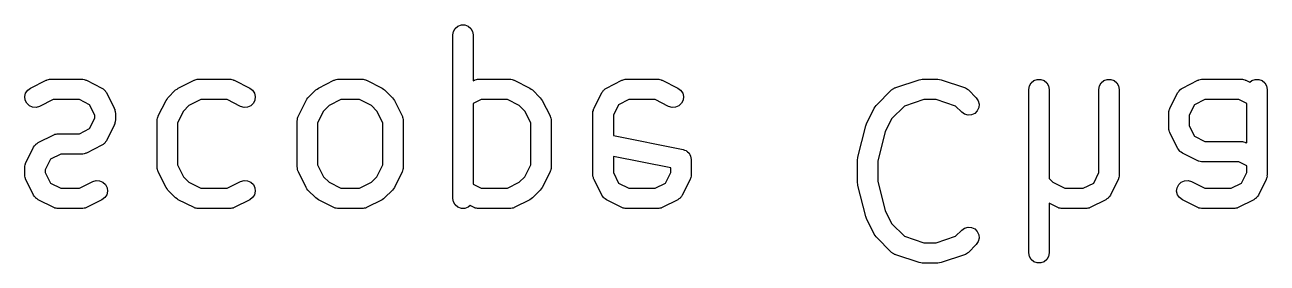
# Model space of a CAD drawing. Extents: x 91.3 to 189.8, y -113.5 to -60.4.
# Drawn here: x 163.01 to 169.09, y -86.04 to -84.87 of the extents above; entities that cross this region are included whole.
import ezdxf

# ---------------------------------------------------------------- set-up
doc = ezdxf.new("R2010")
doc.units = 0
doc.header["$MEASUREMENT"] = 0
doc.layers.add('BLACK', color=7, linetype='CONTINUOUS')

msp = doc.modelspace()

# ---------------------------------------------------------------- linework, layer by layer
at = {"layer": 'Black'}
for p, q in [((165.109, -84.9043), (165.118, -84.8893)), ((165.118, -84.8893), (165.131, -84.8781)), ((165.131, -84.8781), (165.148, -84.8722)), ((165.148, -84.8722), (165.165, -84.8722)), ((165.165, -84.8722), (165.181, -84.8781)), ((165.181, -84.8781), (165.194, -84.8893)), ((165.194, -84.8893), (165.203, -84.9043)), ((165.106, -84.9214), (165.109, -84.9043)), ((165.106, -85.7214), (165.106, -84.9214)), ((165.203, -84.9043), (165.206, -84.9214)), ((165.206, -84.9214), (165.206, -85.1453)), ((163.015, -85.2063), (163.025, -85.1918)), ((163.025, -85.1918), (163.039, -85.1815)), ((163.039, -85.1815), (163.115, -85.1434)), ((163.115, -85.1434), (163.118, -85.1426)), ((163.118, -85.1426), (163.12, -85.1411)), ((163.12, -85.1411), (163.126, -85.1401)), ((163.126, -85.1401), (163.131, -85.1384)), ((163.131, -85.1384), (163.134, -85.1386)), ((163.134, -85.1386), (163.137, -85.1381)), ((163.137, -85.1381), (163.29, -85.1381)), ((163.29, -85.1381), (163.292, -85.1386)), ((163.292, -85.1386), (163.295, -85.1384)), ((163.295, -85.1384), (163.301, -85.1401)), ((163.301, -85.1401), (163.307, -85.1411)), ((163.307, -85.1411), (163.309, -85.1426)), ((163.309, -85.1426), (163.312, -85.1434)), ((163.312, -85.1434), (163.388, -85.1815)), ((163.388, -85.1815), (163.394, -85.1858)), ((163.394, -85.1858), (163.4, -85.1899)), ((163.4, -85.1899), (163.401, -85.191)), ((163.401, -85.191), (163.402, -85.1918)), ((163.402, -85.1918), (163.406, -85.1979)), ((163.711, -85.2289), (163.749, -85.1908)), ((163.749, -85.1908), (163.756, -85.1862)), ((163.756, -85.1862), (163.762, -85.1815)), ((163.762, -85.1815), (163.839, -85.1434)), ((163.839, -85.1434), (163.841, -85.1426)), ((163.841, -85.1426), (163.844, -85.1411)), ((163.844, -85.1411), (163.85, -85.1401)), ((163.85, -85.1401), (163.855, -85.1384)), ((163.855, -85.1384), (163.858, -85.1386)), ((163.858, -85.1386), (163.861, -85.1381)), ((163.861, -85.1381), (164.013, -85.1381)), ((164.013, -85.1381), (164.016, -85.1386)), ((164.016, -85.1386), (164.019, -85.1384)), ((164.019, -85.1384), (164.025, -85.1401)), ((164.025, -85.1401), (164.03, -85.1411)), ((164.03, -85.1411), (164.033, -85.1426)), ((164.033, -85.1426), (164.036, -85.1434)), ((164.036, -85.1434), (164.112, -85.1815)), ((164.112, -85.1815), (164.126, -85.1918)), ((164.126, -85.1918), (164.135, -85.2063)), ((164.397, -85.2289), (164.435, -85.1908)), ((164.435, -85.1908), (164.442, -85.1862)), ((164.442, -85.1862), (164.448, -85.1815)), ((164.448, -85.1815), (164.524, -85.1434)), ((164.524, -85.1434), (164.527, -85.1426)), ((164.527, -85.1426), (164.53, -85.1411)), ((164.53, -85.1411), (164.535, -85.1401)), ((164.535, -85.1401), (164.541, -85.1384)), ((164.541, -85.1384), (164.544, -85.1386)), ((164.544, -85.1386), (164.547, -85.1381)), ((164.547, -85.1381), (164.661, -85.1381)), ((164.661, -85.1381), (164.664, -85.1386)), ((164.664, -85.1386), (164.667, -85.1384)), ((164.667, -85.1384), (164.672, -85.1401)), ((164.672, -85.1401), (164.678, -85.1411)), ((164.678, -85.1411), (164.681, -85.1426)), ((164.681, -85.1426), (164.683, -85.1434)), ((164.683, -85.1434), (164.76, -85.1815)), ((164.76, -85.1815), (164.766, -85.1862)), ((164.766, -85.1862), (164.772, -85.1908)), ((164.772, -85.1908), (164.811, -85.2289)), ((165.206, -85.1453), (165.21, -85.1434)), ((165.21, -85.1434), (165.213, -85.1426)), ((165.213, -85.1426), (165.215, -85.1411)), ((165.215, -85.1411), (165.221, -85.1401)), ((165.221, -85.1401), (165.227, -85.1384)), ((165.227, -85.1384), (165.23, -85.1386)), ((165.23, -85.1386), (165.232, -85.1381)), ((165.232, -85.1381), (165.385, -85.1381)), ((165.385, -85.1381), (165.388, -85.1386)), ((165.388, -85.1386), (165.39, -85.1384)), ((165.39, -85.1384), (165.396, -85.1401)), ((165.396, -85.1401), (165.402, -85.1411)), ((165.402, -85.1411), (165.404, -85.1426)), ((165.404, -85.1426), (165.407, -85.1434)), ((165.407, -85.1434), (165.483, -85.1815)), ((165.483, -85.1815), (165.49, -85.1862)), ((165.49, -85.1862), (165.496, -85.1908)), ((165.496, -85.1908), (165.534, -85.2289)), ((165.84, -85.1979), (165.844, -85.1918)), ((165.844, -85.1918), (165.845, -85.191)), ((165.845, -85.191), (165.846, -85.1899)), ((165.846, -85.1899), (165.852, -85.1858)), ((165.852, -85.1858), (165.858, -85.1815)), ((165.858, -85.1815), (165.934, -85.1434)), ((165.934, -85.1434), (165.937, -85.1426)), ((165.937, -85.1426), (165.939, -85.1411)), ((165.939, -85.1411), (165.945, -85.1401)), ((165.945, -85.1401), (165.95, -85.1384)), ((165.95, -85.1384), (165.953, -85.1386)), ((165.953, -85.1386), (165.956, -85.1381)), ((165.956, -85.1381), (166.109, -85.1381)), ((166.109, -85.1381), (166.111, -85.1386)), ((166.111, -85.1386), (166.114, -85.1384)), ((166.114, -85.1384), (166.12, -85.1401)), ((166.12, -85.1401), (166.126, -85.1411)), ((166.126, -85.1411), (166.128, -85.1426)), ((166.128, -85.1426), (166.131, -85.1434)), ((166.131, -85.1434), (166.207, -85.1815)), ((166.207, -85.1815), (166.221, -85.1918)), ((166.221, -85.1918), (166.231, -85.2063)), ((167.178, -85.267), (167.254, -85.1908)), ((167.254, -85.1908), (167.257, -85.1892)), ((167.257, -85.1892), (167.258, -85.187)), ((167.258, -85.187), (167.264, -85.1842)), ((167.264, -85.1842), (167.268, -85.1809)), ((167.268, -85.1809), (167.271, -85.1801)), ((167.271, -85.1801), (167.274, -85.1788)), ((167.274, -85.1788), (167.388, -85.1407)), ((167.388, -85.1407), (167.396, -85.1395)), ((167.396, -85.1395), (167.404, -85.1381)), ((167.404, -85.1381), (167.48, -85.1381)), ((167.48, -85.1381), (167.488, -85.1395)), ((167.488, -85.1395), (167.496, -85.1407)), ((167.496, -85.1407), (167.61, -85.1788)), ((167.61, -85.1788), (167.613, -85.1801)), ((167.613, -85.1801), (167.615, -85.1809)), ((167.615, -85.1809), (167.62, -85.1842)), ((167.62, -85.1842), (167.625, -85.187)), ((167.625, -85.187), (167.627, -85.1892)), ((167.627, -85.1892), (167.63, -85.1908)), ((167.63, -85.1908), (167.668, -85.2289)), ((167.925, -85.1881), (167.928, -85.171)), ((167.925, -85.9881), (167.925, -85.1881)), ((167.928, -85.171), (167.937, -85.156)), ((167.937, -85.156), (167.95, -85.1448)), ((167.95, -85.1448), (167.967, -85.1389)), ((167.967, -85.1389), (167.984, -85.1389)), ((167.984, -85.1389), (168, -85.1448)), ((168, -85.1448), (168.014, -85.156)), ((168.014, -85.156), (168.022, -85.171)), ((168.022, -85.171), (168.025, -85.1881)), ((168.025, -85.1881), (168.025, -85.6245)), ((168.268, -85.1881), (168.271, -85.171)), ((168.268, -85.5953), (168.268, -85.1881)), ((168.271, -85.171), (168.28, -85.156)), ((168.28, -85.156), (168.293, -85.1448)), ((168.293, -85.1448), (168.309, -85.1389)), ((168.309, -85.1389), (168.327, -85.1389)), ((168.327, -85.1389), (168.343, -85.1448)), ((168.343, -85.1448), (168.356, -85.156)), ((168.356, -85.156), (168.365, -85.171)), ((168.365, -85.171), (168.368, -85.1881)), ((168.368, -85.1881), (168.368, -85.6071)), ((168.659, -85.1979), (168.663, -85.1918)), ((168.663, -85.1918), (168.664, -85.191)), ((168.664, -85.191), (168.665, -85.1899)), ((168.665, -85.1899), (168.671, -85.1858)), ((168.671, -85.1858), (168.677, -85.1815)), ((168.677, -85.1815), (168.753, -85.1434)), ((168.753, -85.1434), (168.756, -85.1426)), ((168.756, -85.1426), (168.758, -85.1411)), ((168.758, -85.1411), (168.764, -85.1401)), ((168.764, -85.1401), (168.77, -85.1384)), ((168.77, -85.1384), (168.772, -85.1386)), ((168.772, -85.1386), (168.775, -85.1381)), ((168.775, -85.1381), (168.966, -85.1381)), ((168.966, -85.1381), (168.969, -85.1386)), ((168.969, -85.1386), (168.971, -85.1384)), ((168.971, -85.1384), (168.977, -85.1401)), ((168.977, -85.1401), (168.983, -85.1411)), ((168.983, -85.1411), (168.985, -85.1426)), ((168.985, -85.1426), (168.988, -85.1434)), ((168.988, -85.1434), (169.007, -85.1529)), ((169.007, -85.1529), (169.017, -85.1448)), ((169.017, -85.1448), (169.033, -85.1389)), ((169.033, -85.1389), (169.051, -85.1389)), ((169.051, -85.1389), (169.067, -85.1448)), ((169.067, -85.1448), (169.08, -85.156)), ((169.08, -85.156), (169.089, -85.171)), ((169.089, -85.171), (169.092, -85.1881)), ((169.092, -85.1881), (169.092, -85.6071)), ((163.011, -85.2232), (163.015, -85.2063)), ((163.013, -85.2404), (163.011, -85.2232)), ((163.021, -85.256), (163.013, -85.2404)), ((163.149, -85.2381), (163.083, -85.2709)), ((163.278, -85.2381), (163.149, -85.2381)), ((163.328, -85.2635), (163.278, -85.2381)), ((163.406, -85.1979), (163.41, -85.2038)), ((163.41, -85.2038), (163.449, -85.28)), ((163.664, -85.3181), (163.702, -85.2419)), ((163.702, -85.2419), (163.707, -85.2355)), ((163.707, -85.2355), (163.711, -85.2289)), ((163.873, -85.2381), (163.814, -85.2673)), ((164.002, -85.2381), (163.873, -85.2381)), ((164.067, -85.2709), (164.002, -85.2381)), ((164.137, -85.2404), (164.13, -85.256)), ((164.135, -85.2063), (164.139, -85.2232)), ((164.139, -85.2232), (164.137, -85.2404)), ((164.35, -85.3181), (164.388, -85.2419)), ((164.388, -85.2419), (164.392, -85.2355)), ((164.392, -85.2355), (164.397, -85.2289)), ((164.558, -85.2381), (164.5, -85.2673)), ((164.649, -85.2381), (164.558, -85.2381)), ((164.708, -85.2673), (164.649, -85.2381)), ((164.811, -85.2289), (164.815, -85.2355)), ((164.815, -85.2355), (164.82, -85.2419)), ((164.82, -85.2419), (164.858, -85.3181)), ((165.244, -85.2381), (165.206, -85.2571)), ((165.373, -85.2381), (165.244, -85.2381)), ((165.431, -85.2673), (165.373, -85.2381)), ((165.534, -85.2289), (165.539, -85.2355)), ((165.539, -85.2355), (165.544, -85.2419)), ((165.544, -85.2419), (165.582, -85.3181)), ((165.797, -85.28), (165.835, -85.2038)), ((165.835, -85.2038), (165.84, -85.1979)), ((165.968, -85.2381), (165.917, -85.2635)), ((166.097, -85.2381), (165.968, -85.2381)), ((166.162, -85.2709), (166.097, -85.2381)), ((166.233, -85.2404), (166.225, -85.256)), ((166.231, -85.2063), (166.235, -85.2232)), ((166.235, -85.2232), (166.233, -85.2404)), ((167.412, -85.2381), (167.317, -85.2699)), ((167.472, -85.2381), (167.412, -85.2381)), ((167.567, -85.2699), (167.472, -85.2381)), ((167.668, -85.2289), (167.678, -85.2432)), ((167.678, -85.2432), (167.682, -85.2599)), ((168.616, -85.28), (168.654, -85.2038)), ((168.654, -85.2038), (168.659, -85.1979)), ((168.787, -85.2381), (168.736, -85.2635)), ((168.954, -85.2381), (168.787, -85.2381)), ((168.992, -85.2571), (168.954, -85.2381)), ((163.033, -85.2679), (163.021, -85.256)), ((163.049, -85.2748), (163.033, -85.2679)), ((163.067, -85.2759), (163.049, -85.2748)), ((163.083, -85.2709), (163.067, -85.2759)), ((163.354, -85.3142), (163.328, -85.2635)), ((163.354, -85.3287), (163.354, -85.3142)), ((163.449, -85.28), (163.449, -85.2828)), ((163.449, -85.2828), (163.451, -85.2853)), ((163.451, -85.2853), (163.452, -85.291)), ((163.452, -85.291), (163.453, -85.2967)), ((163.453, -85.2967), (163.453, -85.2995)), ((163.453, -85.2995), (163.454, -85.3024)), ((163.454, -85.3024), (163.454, -85.3405)), ((163.788, -85.2939), (163.759, -85.3523)), ((163.814, -85.2673), (163.788, -85.2939)), ((164.084, -85.2759), (164.067, -85.2709)), ((164.101, -85.2748), (164.084, -85.2759)), ((164.117, -85.2679), (164.101, -85.2748)), ((164.13, -85.256), (164.117, -85.2679)), ((164.473, -85.2939), (164.444, -85.3523)), ((164.5, -85.2673), (164.473, -85.2939)), ((164.734, -85.2939), (164.708, -85.2673)), ((164.763, -85.3523), (164.734, -85.2939)), ((165.206, -85.2571), (165.206, -85.6524)), ((165.458, -85.2939), (165.431, -85.2673)), ((165.487, -85.3523), (165.458, -85.2939)), ((165.792, -85.2967), (165.794, -85.2911)), ((165.792, -85.2995), (165.792, -85.2967)), ((165.792, -85.3024), (165.792, -85.2995)), ((165.792, -85.6071), (165.792, -85.3024)), ((165.794, -85.2911), (165.795, -85.2853)), ((165.795, -85.2853), (165.796, -85.2828)), ((165.796, -85.2828), (165.797, -85.28)), ((165.917, -85.2635), (165.892, -85.3142)), ((165.892, -85.3142), (165.892, -85.4138)), ((166.179, -85.2759), (166.162, -85.2709)), ((166.196, -85.2748), (166.179, -85.2759)), ((166.212, -85.2679), (166.196, -85.2748)), ((166.225, -85.256), (166.212, -85.2679)), ((167.131, -85.3562), (167.169, -85.28)), ((167.169, -85.28), (167.173, -85.2736)), ((167.173, -85.2736), (167.178, -85.267)), ((167.317, -85.2699), (167.254, -85.332)), ((167.597, -85.2996), (167.567, -85.2699)), ((167.611, -85.3096), (167.597, -85.2996)), ((167.628, -85.3141), (167.611, -85.3096)), ((167.645, -85.3126), (167.628, -85.3141)), ((167.661, -85.3052), (167.645, -85.3126)), ((167.673, -85.293), (167.661, -85.3052)), ((167.681, -85.2772), (167.673, -85.293)), ((167.682, -85.2599), (167.681, -85.2772)), ((168.611, -85.2967), (168.613, -85.2911)), ((168.611, -85.2995), (168.611, -85.2967)), ((168.611, -85.3024), (168.611, -85.2995)), ((168.611, -85.3786), (168.611, -85.3024)), ((168.613, -85.2911), (168.614, -85.2853)), ((168.614, -85.2853), (168.615, -85.2828)), ((168.615, -85.2828), (168.616, -85.28)), ((168.736, -85.2635), (168.711, -85.3142)), ((168.711, -85.3142), (168.711, -85.3668)), ((168.992, -85.4501), (168.992, -85.2571)), ((163.328, -85.3794), (163.354, -85.3287)), ((163.449, -85.3628), (163.41, -85.439)), ((163.451, -85.3576), (163.449, -85.3601)), ((163.449, -85.3601), (163.449, -85.3628)), ((163.452, -85.3518), (163.451, -85.3576)), ((163.453, -85.3462), (163.452, -85.3518)), ((163.454, -85.3405), (163.453, -85.3433)), ((163.453, -85.3433), (163.453, -85.3462)), ((163.659, -85.3348), (163.661, -85.3291)), ((163.659, -85.3376), (163.659, -85.3348)), ((163.659, -85.3405), (163.659, -85.3376)), ((163.659, -85.569), (163.659, -85.3405)), ((163.661, -85.3291), (163.662, -85.3234)), ((163.662, -85.3234), (163.663, -85.3209)), ((163.663, -85.3209), (163.664, -85.3181)), ((163.759, -85.3523), (163.759, -85.5572)), ((164.344, -85.3405), (164.345, -85.3376)), ((164.344, -85.569), (164.344, -85.3405)), ((164.345, -85.3348), (164.346, -85.3291)), ((164.345, -85.3376), (164.345, -85.3348)), ((164.346, -85.3291), (164.347, -85.3234)), ((164.347, -85.3234), (164.349, -85.3209)), ((164.349, -85.3209), (164.35, -85.3181)), ((164.444, -85.3523), (164.444, -85.5572)), ((164.763, -85.5572), (164.763, -85.3523)), ((164.858, -85.3181), (164.859, -85.3209)), ((164.859, -85.3209), (164.86, -85.3234)), ((164.86, -85.3234), (164.861, -85.3291)), ((164.861, -85.3291), (164.863, -85.3348)), ((164.863, -85.3348), (164.863, -85.3376)), ((164.863, -85.3376), (164.863, -85.3405)), ((164.863, -85.3405), (164.863, -85.569)), ((165.487, -85.5572), (165.487, -85.3523)), ((165.582, -85.3181), (165.583, -85.3209)), ((165.583, -85.3209), (165.584, -85.3234)), ((165.584, -85.3234), (165.585, -85.3291)), ((165.585, -85.3291), (165.587, -85.3348)), ((165.587, -85.3348), (165.587, -85.3376)), ((165.587, -85.3376), (165.587, -85.3405)), ((165.587, -85.3405), (165.587, -85.569)), ((167.089, -85.5188), (167.127, -85.3664)), ((167.127, -85.3664), (167.129, -85.3614)), ((167.129, -85.3614), (167.131, -85.3562)), ((167.254, -85.332), (167.222, -85.396)), ((168.711, -85.3668), (168.736, -85.4175)), ((163.077, -85.4481), (163.153, -85.41)), ((163.153, -85.41), (163.156, -85.4092)), ((163.156, -85.4092), (163.158, -85.4078)), ((163.158, -85.4078), (163.164, -85.4068)), ((163.164, -85.4068), (163.17, -85.4051)), ((163.17, -85.4051), (163.172, -85.4053)), ((163.172, -85.4053), (163.175, -85.4048)), ((163.175, -85.4048), (163.278, -85.4048)), ((163.278, -85.4048), (163.328, -85.3794)), ((165.892, -85.4138), (166.233, -85.4819)), ((167.222, -85.396), (167.187, -85.5371)), ((168.611, -85.3814), (168.611, -85.3786)), ((168.611, -85.3843), (168.611, -85.3814)), ((168.613, -85.3899), (168.611, -85.3843)), ((168.614, -85.3957), (168.613, -85.3899)), ((168.615, -85.3982), (168.614, -85.3957)), ((168.616, -85.4009), (168.615, -85.3982)), ((168.654, -85.4771), (168.616, -85.4009)), ((168.736, -85.4175), (168.787, -85.4429)), ((163.016, -85.5467), (163.054, -85.4705)), ((163.054, -85.4705), (163.059, -85.4646)), ((163.059, -85.4646), (163.063, -85.4585)), ((163.063, -85.4585), (163.064, -85.4577)), ((163.064, -85.4577), (163.065, -85.4565)), ((163.065, -85.4565), (163.071, -85.4525)), ((163.071, -85.4525), (163.077, -85.4481)), ((163.388, -85.4614), (163.312, -85.4995)), ((163.394, -85.457), (163.388, -85.4614)), ((163.4, -85.453), (163.394, -85.457)), ((163.401, -85.4519), (163.4, -85.453)), ((163.402, -85.451), (163.401, -85.4519)), ((163.406, -85.4449), (163.402, -85.451)), ((163.41, -85.439), (163.406, -85.4449)), ((166.233, -85.4819), (166.24, -85.4849)), ((166.24, -85.4849), (166.248, -85.4877)), ((166.248, -85.4877), (166.248, -85.488)), ((166.248, -85.488), (166.249, -85.4882)), ((166.249, -85.4882), (166.255, -85.4936)), ((166.255, -85.4936), (166.261, -85.4988)), ((166.261, -85.4988), (166.261, -85.4993)), ((168.659, -85.483), (168.654, -85.4771)), ((168.663, -85.4891), (168.659, -85.483)), ((168.664, -85.49), (168.663, -85.4891)), ((168.665, -85.4911), (168.664, -85.49)), ((168.671, -85.4951), (168.665, -85.4911)), ((168.677, -85.4995), (168.671, -85.4951)), ((168.787, -85.4429), (168.966, -85.4429)), ((168.966, -85.4429), (168.969, -85.4434)), ((168.969, -85.4434), (168.971, -85.4432)), ((168.971, -85.4432), (168.977, -85.4449)), ((168.977, -85.4449), (168.983, -85.4459)), ((168.983, -85.4459), (168.985, -85.4473)), ((168.985, -85.4473), (168.988, -85.4481)), ((168.988, -85.4481), (168.992, -85.4501)), ((163.011, -85.5633), (163.013, -85.5577)), ((163.013, -85.5577), (163.014, -85.5519)), ((163.014, -85.5519), (163.015, -85.5494)), ((163.015, -85.5494), (163.016, -85.5467)), ((163.136, -85.5301), (163.111, -85.5808)), ((163.187, -85.5048), (163.136, -85.5301)), ((163.29, -85.5048), (163.187, -85.5048)), ((163.292, -85.5043), (163.29, -85.5048)), ((163.295, -85.5044), (163.292, -85.5043)), ((163.301, -85.5028), (163.295, -85.5044)), ((163.307, -85.5017), (163.301, -85.5028)), ((163.309, -85.5003), (163.307, -85.5017)), ((163.312, -85.4995), (163.309, -85.5003)), ((163.759, -85.5572), (163.788, -85.6156)), ((164.444, -85.5572), (164.473, -85.6156)), ((164.734, -85.6156), (164.763, -85.5572)), ((165.458, -85.6156), (165.487, -85.5572)), ((166.173, -85.5719), (165.892, -85.5158)), ((165.892, -85.5158), (165.892, -85.5953)), ((166.261, -85.4993), (166.262, -85.4997)), ((166.262, -85.4997), (166.266, -85.5068)), ((166.266, -85.5068), (166.27, -85.5139)), ((166.27, -85.5139), (166.27, -85.5144)), ((166.27, -85.5144), (166.27, -85.5149)), ((166.27, -85.5149), (166.271, -85.5229)), ((166.271, -85.5229), (166.273, -85.531)), ((166.273, -85.531), (166.273, -85.6071)), ((167.087, -85.531), (167.088, -85.5249)), ((167.087, -85.6452), (167.087, -85.531)), ((167.088, -85.5249), (167.089, -85.5188)), ((167.187, -85.5371), (167.187, -85.6391)), ((168.753, -85.5376), (168.677, -85.4995)), ((168.756, -85.5384), (168.753, -85.5376)), ((168.758, -85.5398), (168.756, -85.5384)), ((168.764, -85.5409), (168.758, -85.5398)), ((168.77, -85.5425), (168.764, -85.5409)), ((168.772, -85.5424), (168.77, -85.5425)), ((168.775, -85.5429), (168.772, -85.5424)), ((168.954, -85.5429), (168.775, -85.5429)), ((168.992, -85.5619), (168.954, -85.5429)), ((163.011, -85.5662), (163.011, -85.5633)), ((163.011, -85.569), (163.011, -85.5662)), ((163.011, -85.6071), (163.011, -85.569)), ((163.011, -85.61), (163.011, -85.6071)), ((163.011, -85.6129), (163.011, -85.61)), ((163.013, -85.6185), (163.011, -85.6129)), ((163.014, -85.6242), (163.013, -85.6185)), ((163.111, -85.5808), (163.111, -85.5953)), ((163.111, -85.5953), (163.136, -85.6461)), ((163.659, -85.5719), (163.659, -85.569)), ((163.659, -85.5748), (163.659, -85.5719)), ((163.661, -85.5804), (163.659, -85.5748)), ((163.662, -85.5861), (163.661, -85.5804)), ((163.663, -85.5886), (163.662, -85.5861)), ((163.664, -85.5914), (163.663, -85.5886)), ((163.702, -85.6676), (163.664, -85.5914)), ((163.788, -85.6156), (163.814, -85.6422)), ((164.345, -85.5719), (164.344, -85.569)), ((164.345, -85.5748), (164.345, -85.5719)), ((164.346, -85.5804), (164.345, -85.5748)), ((164.347, -85.5861), (164.346, -85.5804)), ((164.349, -85.5886), (164.347, -85.5861)), ((164.35, -85.5914), (164.349, -85.5886)), ((164.388, -85.6676), (164.35, -85.5914)), ((164.473, -85.6156), (164.5, -85.6422)), ((164.708, -85.6422), (164.734, -85.6156)), ((164.858, -85.5914), (164.82, -85.6676)), ((164.859, -85.5886), (164.858, -85.5914)), ((164.86, -85.5861), (164.859, -85.5886)), ((164.861, -85.5804), (164.86, -85.5861)), ((164.863, -85.5748), (164.861, -85.5804)), ((164.863, -85.569), (164.863, -85.5719)), ((164.863, -85.5719), (164.863, -85.5748)), ((165.431, -85.6422), (165.458, -85.6156)), ((165.582, -85.5914), (165.544, -85.6676)), ((165.583, -85.5886), (165.582, -85.5914)), ((165.584, -85.5861), (165.583, -85.5886)), ((165.585, -85.5804), (165.584, -85.5861)), ((165.587, -85.5748), (165.585, -85.5804)), ((165.587, -85.569), (165.587, -85.5719)), ((165.587, -85.5719), (165.587, -85.5748)), ((165.792, -85.61), (165.792, -85.6071)), ((165.792, -85.6129), (165.792, -85.61)), ((165.794, -85.6185), (165.792, -85.6129)), ((165.795, -85.6242), (165.794, -85.6185)), ((165.892, -85.5953), (165.917, -85.6461)), ((166.147, -85.6461), (166.173, -85.5953)), ((166.173, -85.5953), (166.173, -85.5719)), ((166.271, -85.6185), (166.27, -85.6242)), ((166.273, -85.6129), (166.271, -85.6185)), ((166.273, -85.6071), (166.272, -85.61)), ((166.272, -85.61), (166.273, -85.6129)), ((168.243, -85.6461), (168.268, -85.5953)), ((168.366, -85.6185), (168.365, -85.6242)), ((168.368, -85.6129), (168.366, -85.6185)), ((168.368, -85.6071), (168.368, -85.61)), ((168.368, -85.61), (168.368, -85.6129)), ((168.967, -85.6461), (168.992, -85.5953)), ((168.992, -85.5953), (168.992, -85.5619)), ((169.09, -85.6185), (169.089, -85.6242)), ((169.092, -85.6129), (169.09, -85.6185)), ((169.092, -85.6071), (169.091, -85.61)), ((169.091, -85.61), (169.092, -85.6129)), ((163.015, -85.6267), (163.014, -85.6242)), ((163.016, -85.6295), (163.015, -85.6267)), ((163.054, -85.7057), (163.016, -85.6295)), ((163.136, -85.6461), (163.187, -85.6714)), ((163.187, -85.6714), (163.278, -85.6714)), ((163.278, -85.6714), (163.343, -85.6386)), ((163.343, -85.6386), (163.36, -85.6337)), ((163.36, -85.6337), (163.377, -85.6347)), ((163.377, -85.6347), (163.393, -85.6416)), ((163.393, -85.6416), (163.406, -85.6535)), ((163.406, -85.6535), (163.414, -85.6691)), ((163.414, -85.6691), (163.416, -85.6863)), ((163.707, -85.674), (163.702, -85.6676)), ((163.711, -85.6806), (163.707, -85.674)), ((163.749, -85.7187), (163.711, -85.6806)), ((163.814, -85.6422), (163.873, -85.6714)), ((163.873, -85.6714), (164.002, -85.6714)), ((164.002, -85.6714), (164.067, -85.6386)), ((164.067, -85.6386), (164.084, -85.6337)), ((164.084, -85.6337), (164.101, -85.6347)), ((164.101, -85.6347), (164.117, -85.6416)), ((164.117, -85.6416), (164.13, -85.6535)), ((164.13, -85.6535), (164.137, -85.6691)), ((164.137, -85.6691), (164.139, -85.6863)), ((164.392, -85.674), (164.388, -85.6676)), ((164.397, -85.6806), (164.392, -85.674)), ((164.435, -85.7187), (164.397, -85.6806)), ((164.5, -85.6422), (164.558, -85.6714)), ((164.558, -85.6714), (164.649, -85.6714)), ((164.649, -85.6714), (164.708, -85.6422)), ((164.811, -85.6806), (164.772, -85.7187)), ((164.815, -85.674), (164.811, -85.6806)), ((164.82, -85.6676), (164.815, -85.674)), ((165.206, -85.6524), (165.244, -85.6714)), ((165.244, -85.6714), (165.373, -85.6714)), ((165.373, -85.6714), (165.431, -85.6422)), ((165.534, -85.6806), (165.496, -85.7187)), ((165.539, -85.674), (165.534, -85.6806)), ((165.544, -85.6676), (165.539, -85.674)), ((165.796, -85.6267), (165.795, -85.6242)), ((165.797, -85.6295), (165.796, -85.6267)), ((165.835, -85.7057), (165.797, -85.6295)), ((165.917, -85.6461), (165.968, -85.6714)), ((165.968, -85.6714), (166.097, -85.6714)), ((166.097, -85.6714), (166.147, -85.6461)), ((166.268, -85.6295), (166.229, -85.7057)), ((166.27, -85.6242), (166.268, -85.6267)), ((166.268, -85.6267), (166.268, -85.6295)), ((167.088, -85.6513), (167.087, -85.6452)), ((167.089, -85.6574), (167.088, -85.6513)), ((167.127, -85.8097), (167.089, -85.6574)), ((167.187, -85.6391), (167.222, -85.7802)), ((168.025, -85.6245), (168.043, -85.6422)), ((168.043, -85.6422), (168.101, -85.6714)), ((168.101, -85.6714), (168.192, -85.6714)), ((168.192, -85.6714), (168.243, -85.6461)), ((168.363, -85.6295), (168.325, -85.7057)), ((168.364, -85.6267), (168.363, -85.6295)), ((168.365, -85.6242), (168.364, -85.6267)), ((168.649, -85.6863), (168.651, -85.6691)), ((168.651, -85.6691), (168.659, -85.6535)), ((168.659, -85.6535), (168.671, -85.6416)), ((168.671, -85.6416), (168.687, -85.6347)), ((168.687, -85.6347), (168.705, -85.6337)), ((168.705, -85.6337), (168.721, -85.6386)), ((168.721, -85.6386), (168.787, -85.6714)), ((168.787, -85.6714), (168.916, -85.6714)), ((168.916, -85.6714), (168.967, -85.6461)), ((169.087, -85.6295), (169.049, -85.7057)), ((169.089, -85.6242), (169.087, -85.6267)), ((169.087, -85.6267), (169.087, -85.6295)), ((163.059, -85.7116), (163.054, -85.7057)), ((163.063, -85.7177), (163.059, -85.7116)), ((163.064, -85.7185), (163.063, -85.7177)), ((163.065, -85.7196), (163.064, -85.7185)), ((163.071, -85.7237), (163.065, -85.7196)), ((163.077, -85.7281), (163.071, -85.7237)), ((163.153, -85.7661), (163.077, -85.7281)), ((163.388, -85.7281), (163.312, -85.7661)), ((163.402, -85.7177), (163.388, -85.7281)), ((163.412, -85.7032), (163.402, -85.7177)), ((163.416, -85.6863), (163.412, -85.7032)), ((163.756, -85.7233), (163.749, -85.7187)), ((163.762, -85.7281), (163.756, -85.7233)), ((163.839, -85.7661), (163.762, -85.7281)), ((164.112, -85.7281), (164.036, -85.7661)), ((164.126, -85.7177), (164.112, -85.7281)), ((164.135, -85.7032), (164.126, -85.7177)), ((164.139, -85.6863), (164.135, -85.7032)), ((164.442, -85.7233), (164.435, -85.7187)), ((164.448, -85.7281), (164.442, -85.7233)), ((164.524, -85.7661), (164.448, -85.7281)), ((164.76, -85.7281), (164.683, -85.7661)), ((164.766, -85.7233), (164.76, -85.7281)), ((164.772, -85.7187), (164.766, -85.7233)), ((165.109, -85.7385), (165.106, -85.7214)), ((165.118, -85.7536), (165.109, -85.7385)), ((165.483, -85.7281), (165.407, -85.7661)), ((165.49, -85.7233), (165.483, -85.7281)), ((165.496, -85.7187), (165.49, -85.7233)), ((165.84, -85.7116), (165.835, -85.7057)), ((165.844, -85.7177), (165.84, -85.7116)), ((165.845, -85.7185), (165.844, -85.7177)), ((165.846, -85.7196), (165.845, -85.7185)), ((165.852, -85.7237), (165.846, -85.7196)), ((165.858, -85.7281), (165.852, -85.7237)), ((165.934, -85.7661), (165.858, -85.7281)), ((166.207, -85.7281), (166.131, -85.7661)), ((166.213, -85.7237), (166.207, -85.7281)), ((166.219, -85.7196), (166.213, -85.7237)), ((166.22, -85.7185), (166.219, -85.7196)), ((166.221, -85.7177), (166.22, -85.7185)), ((166.225, -85.7116), (166.221, -85.7177)), ((166.229, -85.7057), (166.225, -85.7116)), ((168.302, -85.7281), (168.226, -85.7661)), ((168.308, -85.7237), (168.302, -85.7281)), ((168.314, -85.7196), (168.308, -85.7237)), ((168.315, -85.7185), (168.314, -85.7196)), ((168.316, -85.7177), (168.315, -85.7185)), ((168.32, -85.7116), (168.316, -85.7177)), ((168.325, -85.7057), (168.32, -85.7116)), ((168.653, -85.7032), (168.649, -85.6863)), ((168.663, -85.7177), (168.653, -85.7032)), ((168.677, -85.7281), (168.663, -85.7177)), ((168.753, -85.7661), (168.677, -85.7281)), ((169.026, -85.7281), (168.95, -85.7661)), ((169.032, -85.7237), (169.026, -85.7281)), ((169.038, -85.7196), (169.032, -85.7237)), ((169.039, -85.7185), (169.038, -85.7196)), ((169.04, -85.7177), (169.039, -85.7185)), ((169.044, -85.7116), (169.04, -85.7177)), ((169.049, -85.7057), (169.044, -85.7116)), ((163.156, -85.767), (163.153, -85.7661)), ((163.158, -85.7684), (163.156, -85.767)), ((163.164, -85.7694), (163.158, -85.7684)), ((163.17, -85.7711), (163.164, -85.7694)), ((163.172, -85.7709), (163.17, -85.7711)), ((163.175, -85.7714), (163.172, -85.7709)), ((163.29, -85.7714), (163.175, -85.7714)), ((163.292, -85.7709), (163.29, -85.7714)), ((163.295, -85.7711), (163.292, -85.7709)), ((163.301, -85.7694), (163.295, -85.7711)), ((163.307, -85.7684), (163.301, -85.7694)), ((163.309, -85.767), (163.307, -85.7684)), ((163.312, -85.7661), (163.309, -85.767)), ((163.841, -85.767), (163.839, -85.7661)), ((163.844, -85.7684), (163.841, -85.767)), ((163.85, -85.7694), (163.844, -85.7684)), ((163.855, -85.7711), (163.85, -85.7694)), ((163.858, -85.7709), (163.855, -85.7711)), ((163.861, -85.7714), (163.858, -85.7709)), ((164.013, -85.7714), (163.861, -85.7714)), ((164.016, -85.7709), (164.013, -85.7714)), ((164.019, -85.7711), (164.016, -85.7709)), ((164.025, -85.7694), (164.019, -85.7711)), ((164.03, -85.7684), (164.025, -85.7694)), ((164.033, -85.767), (164.03, -85.7684)), ((164.036, -85.7661), (164.033, -85.767)), ((164.527, -85.767), (164.524, -85.7661)), ((164.53, -85.7684), (164.527, -85.767)), ((164.535, -85.7694), (164.53, -85.7684)), ((164.541, -85.7711), (164.535, -85.7694)), ((164.544, -85.7709), (164.541, -85.7711)), ((164.547, -85.7714), (164.544, -85.7709)), ((164.661, -85.7714), (164.547, -85.7714)), ((164.664, -85.7709), (164.661, -85.7714)), ((164.667, -85.7711), (164.664, -85.7709)), ((164.672, -85.7694), (164.667, -85.7711)), ((164.678, -85.7684), (164.672, -85.7694)), ((164.681, -85.767), (164.678, -85.7684)), ((164.683, -85.7661), (164.681, -85.767)), ((165.131, -85.7647), (165.118, -85.7536)), ((165.148, -85.7707), (165.131, -85.7647)), ((165.165, -85.7707), (165.148, -85.7707)), ((165.181, -85.7647), (165.165, -85.7707)), ((165.191, -85.7566), (165.181, -85.7647)), ((165.21, -85.7661), (165.191, -85.7566)), ((165.213, -85.767), (165.21, -85.7661)), ((165.215, -85.7684), (165.213, -85.767)), ((165.221, -85.7694), (165.215, -85.7684)), ((165.227, -85.7711), (165.221, -85.7694)), ((165.23, -85.7709), (165.227, -85.7711)), ((165.232, -85.7714), (165.23, -85.7709)), ((165.385, -85.7714), (165.232, -85.7714)), ((165.388, -85.7709), (165.385, -85.7714)), ((165.39, -85.7711), (165.388, -85.7709)), ((165.396, -85.7694), (165.39, -85.7711)), ((165.402, -85.7684), (165.396, -85.7694)), ((165.404, -85.767), (165.402, -85.7684)), ((165.407, -85.7661), (165.404, -85.767)), ((165.937, -85.767), (165.934, -85.7661)), ((165.939, -85.7684), (165.937, -85.767)), ((165.945, -85.7694), (165.939, -85.7684)), ((165.95, -85.7711), (165.945, -85.7694)), ((165.953, -85.7709), (165.95, -85.7711)), ((165.956, -85.7714), (165.953, -85.7709)), ((166.109, -85.7714), (165.956, -85.7714)), ((166.111, -85.7709), (166.109, -85.7714)), ((166.114, -85.7711), (166.111, -85.7709)), ((166.12, -85.7694), (166.114, -85.7711)), ((166.126, -85.7684), (166.12, -85.7694)), ((166.128, -85.767), (166.126, -85.7684)), ((166.131, -85.7661), (166.128, -85.767)), ((167.222, -85.7802), (167.254, -85.8442)), ((168.067, -85.7661), (168.025, -85.7452)), ((168.025, -85.7452), (168.025, -85.9881)), ((168.07, -85.767), (168.067, -85.7661)), ((168.072, -85.7684), (168.07, -85.767)), ((168.078, -85.7694), (168.072, -85.7684)), ((168.084, -85.7711), (168.078, -85.7694)), ((168.087, -85.7709), (168.084, -85.7711)), ((168.09, -85.7714), (168.087, -85.7709)), ((168.204, -85.7714), (168.09, -85.7714)), ((168.207, -85.7709), (168.204, -85.7714)), ((168.21, -85.7711), (168.207, -85.7709)), ((168.215, -85.7694), (168.21, -85.7711)), ((168.221, -85.7684), (168.215, -85.7694)), ((168.223, -85.767), (168.221, -85.7684)), ((168.226, -85.7661), (168.223, -85.767)), ((168.756, -85.767), (168.753, -85.7661)), ((168.758, -85.7684), (168.756, -85.767)), ((168.764, -85.7694), (168.758, -85.7684)), ((168.77, -85.7711), (168.764, -85.7694)), ((168.772, -85.7709), (168.77, -85.7711)), ((168.775, -85.7714), (168.772, -85.7709)), ((168.928, -85.7714), (168.775, -85.7714)), ((168.93, -85.7709), (168.928, -85.7714)), ((168.933, -85.7711), (168.93, -85.7709)), ((168.939, -85.7694), (168.933, -85.7711)), ((168.945, -85.7684), (168.939, -85.7694)), ((168.947, -85.767), (168.945, -85.7684)), ((168.95, -85.7661), (168.947, -85.767)), ((167.129, -85.8147), (167.127, -85.8097)), ((167.131, -85.82), (167.129, -85.8147)), ((167.169, -85.8962), (167.131, -85.82)), ((167.254, -85.8442), (167.317, -85.9063)), ((167.611, -85.8666), (167.628, -85.8621)), ((167.628, -85.8621), (167.645, -85.8636)), ((167.645, -85.8636), (167.661, -85.8709)), ((167.173, -85.9026), (167.169, -85.8962)), ((167.178, -85.9092), (167.173, -85.9026)), ((167.254, -85.9854), (167.178, -85.9092)), ((167.317, -85.9063), (167.412, -85.9381)), ((167.472, -85.9381), (167.567, -85.9063)), ((167.567, -85.9063), (167.597, -85.8765)), ((167.597, -85.8765), (167.611, -85.8666)), ((167.661, -85.8709), (167.673, -85.8832)), ((167.673, -85.8832), (167.681, -85.899)), ((167.682, -85.9163), (167.678, -85.933)), ((167.681, -85.899), (167.682, -85.9163)), ((167.412, -85.9381), (167.472, -85.9381)), ((167.668, -85.9473), (167.63, -85.9854)), ((167.678, -85.933), (167.668, -85.9473)), ((167.257, -85.987), (167.254, -85.9854)), ((167.258, -85.9892), (167.257, -85.987)), ((167.264, -85.992), (167.258, -85.9892)), ((167.268, -85.9953), (167.264, -85.992)), ((167.271, -85.9961), (167.268, -85.9953)), ((167.274, -85.9974), (167.271, -85.9961)), ((167.388, -86.0355), (167.274, -85.9974)), ((167.396, -86.0367), (167.388, -86.0355)), ((167.404, -86.0381), (167.396, -86.0367)), ((167.48, -86.0381), (167.404, -86.0381)), ((167.488, -86.0367), (167.48, -86.0381)), ((167.496, -86.0355), (167.488, -86.0367)), ((167.61, -85.9974), (167.496, -86.0355)), ((167.613, -85.9961), (167.61, -85.9974)), ((167.615, -85.9953), (167.613, -85.9961)), ((167.62, -85.992), (167.615, -85.9953)), ((167.625, -85.9892), (167.62, -85.992)), ((167.627, -85.987), (167.625, -85.9892)), ((167.63, -85.9854), (167.627, -85.987)), ((167.928, -86.0052), (167.925, -85.9881)), ((167.937, -86.0202), (167.928, -86.0052)), ((167.95, -86.0314), (167.937, -86.0202)), ((167.967, -86.0373), (167.95, -86.0314)), ((167.984, -86.0373), (167.967, -86.0373)), ((168, -86.0314), (167.984, -86.0373)), ((168.014, -86.0202), (168, -86.0314)), ((168.022, -86.0052), (168.014, -86.0202)), ((168.025, -85.9881), (168.022, -86.0052))]:
    msp.add_line(p, q, dxfattribs=at)

doc.saveas('drawing.dxf')
